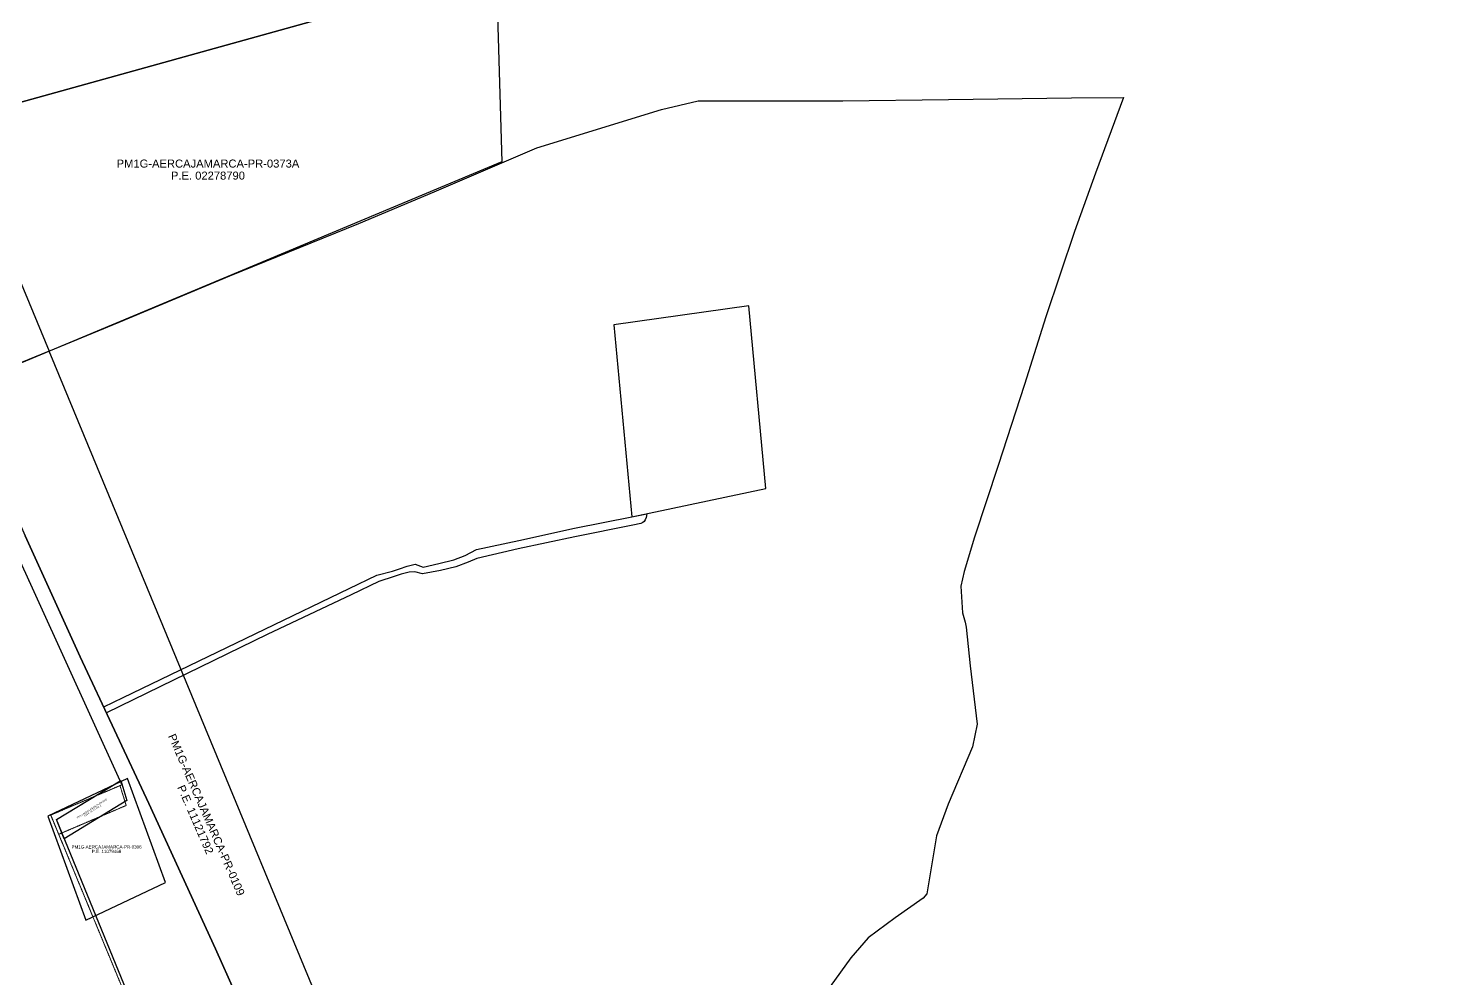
# Model space of a CAD drawing. Header units: inches. Extents: x 773044 to 778274, y 9208001 to 9212859.
# Drawn here: x 777387 to 778266, y 9209946 to 9210539 of the extents above; entities that cross this region are included whole.
import ezdxf
from ezdxf.enums import TextEntityAlignment as Align

# ---------------------------------------------------------------- set-up
doc = ezdxf.new("R2010")
doc.units = ezdxf.units.IN
doc.header["$MEASUREMENT"] = 0
doc.linetypes.add('DASHED2', pattern=[0.375, 0.25, -0.125])
for name, color, linetype in [('ADQUIRIDO', 1, 'Continuous'), ('AREA DE SERVIDUMBRE', 38, 'Continuous'), ('Codigo predio', 7, 'Continuous'), ('NO ADQUIRIDO', 134, 'Continuous'), ('PARA RECTIFICAR', 30, 'Continuous'), ('Partida', 7, 'Continuous'), ('PERIMETRICO', 3, 'Continuous'), ('PMD Cajamarca', 6, 'Continuous'), ('Posesionario', 7, 'Continuous')]:
    doc.layers.add(name, color=color, linetype=linetype)
doc.styles.add('ARIAL', font='arial.ttf', dxfattribs={"height": 0.7})

msp = doc.modelspace()

# ---------------------------------------------------------------- linework, layer by layer
at = {"layer": 'ADQUIRIDO', "ltscale": 0.5}
for points in [[(777339.92, 9210481.65), (777399.57, 9210337.8), (777343.83, 9210314.53), (777276.24, 9210463.95)], [(777399.58, 9210337.8), (777373.25, 9210326.92), (777343.83, 9210314.53), (777384.72, 9210222.45), (777419.12, 9210147.01), (777461.92, 9210055.33), (777503.53, 9209964.55), (777552.81, 9209854.81), (777589.14, 9209773.99), (777629.39, 9209685.64), (777663.52, 9209701.36)]]:
    msp.add_lwpolyline(points, close=True, dxfattribs=at)
at = {"layer": 'AREA DE SERVIDUMBRE', "ltscale": 0.5}
msp.add_lwpolyline([(777433.74, 9210115.69), (777445.97, 9210121.63), (777534.39, 9210164.3), (777587.18, 9210189.6), (777604.29, 9210197.92), (777614.21, 9210200.39), (777618.5, 9210201.84), (777623.42, 9210203.47), (777628.3, 9210204.81), (777633.31, 9210202.88), (777643.18, 9210205.3), (777652.46, 9210207.5), (777659.55, 9210210.23), (777666.65, 9210213.89), (777693.09, 9210219.62), (777727.95, 9210227.31), (777763.7, 9210234.28), (777773.08, 9210236.28), (777772.95, 9210234.92), (777772.67, 9210233.86), (777772.07, 9210232.53), (777771.32, 9210231.5), (777770.57, 9210230.89), (777769.3, 9210230.18), (777764.35, 9210229.06), (777728.13, 9210221.83), (777692.67, 9210214.33), (777666.8, 9210208.38), (777661.4, 9210206.12), (777653.79, 9210203.19), (777644.23, 9210200.93), (777632.87, 9210198.68), (777628.06, 9210200.08), (777624.56, 9210199.81), (777619.54, 9210198.6), (777615.23, 9210197.1), (777605.68, 9210193.92), (777588.3, 9210185.68), (777535.87, 9210160.86), (777435.43, 9210112.07)], close=True, dxfattribs=at)
at = {"layer": 'NO ADQUIRIDO'}
for points in [[(777448.6, 9210070.92), (777398.88, 9210047.41), (777422.58, 9209982.51), (777472.37, 9210006.04)], [(777444.39, 9210069.74), (777448.19, 9210057.31), (777409.13, 9210033.35), (777404.19, 9210045.38)]]:
    msp.add_lwpolyline(points, close=True, dxfattribs=at)
at = {"layer": 'PARA RECTIFICAR', "linetype": 'DASHED2', "lineweight": 20}
msp.add_lwpolyline([(777719.27, 9209276.65), (777627.57, 9209500.38), (777623.46, 9209510.66), (777400.65, 9210048.15), (777445.08, 9210067.03), (777121.26, 9210778.2)], dxfattribs=at)
msp.add_lwpolyline([(777447.78, 9210054.13), (777405.63, 9210036.14), (777400.65, 9210048.15), (777443.91, 9210066.53)], close=True, dxfattribs=at)
at = {"layer": 'PERIMETRICO', "ltscale": 0.5}
for points in [[(777719.27, 9209276.65), (777404.19, 9210045.38), (777443.96, 9210069.48), (777121.26, 9210778.2)], [(777373.25, 9210326.92), (777443.41, 9210355.92), (777512.46, 9210384.92), (777593.21, 9210417.6), (777640.09, 9210437.36), (777704.39, 9210464.69), (777782.24, 9210488.67), (777805.06, 9210494.14), (777820.36, 9210494.16), (777895.53, 9210494.2), (777961.53, 9210494.94), (778038.28, 9210495.93), (778070.87, 9210496.26), (778053.43, 9210449), (778040.14, 9210412.62), (778040.14, 9210412.62), (778022.36, 9210359.27), (778009.06, 9210317.05), (777992.62, 9210266.48), (777977.69, 9210221.69), (777971.22, 9210200.18), (777969.27, 9210191.06), (777970.35, 9210174.42), (777971.83, 9210168.63), (777972.55, 9210165.42), (777975.03, 9210141.4), (777979.35, 9210104.95), (777976.6, 9210090.81), (777961.27, 9210055.05), (777953.98, 9210035.13), (777947.9, 9209998.93), (777945.63, 9209996.27), (777928.3, 9209983.92), (777911.29, 9209971.42), (777900.42, 9209958.99), (777887.58, 9209941.13)], [(777552.81, 9209854.81), (777503.53, 9209964.55), (777461.92, 9210055.33), (777419.12, 9210147.01), (777384.72, 9210222.45)]]:
    msp.add_lwpolyline(points, dxfattribs=at)
for points in [[(777675.37, 9210683.64), (777678.98, 9210575.87), (777276.24, 9210463.95), (777217.5, 9210593.81), (777457.94, 9210641.38)], [(777678.98, 9210575.87), (777682.5, 9210455.92), (777343.83, 9210314.53), (777276.24, 9210463.95)], [(777836.71, 9210366.17), (777752.37, 9210354.29), (777763.7, 9210234.28), (777847.47, 9210252.15)]]:
    msp.add_lwpolyline(points, close=True, dxfattribs=at)
at = {"layer": 'PMD Cajamarca', "lineweight": 5}
msp.add_lwpolyline([(778265.99, 9208248.61), (776951.26, 9211418.86)], dxfattribs=at)

# ---------------------------------------------------------------- texts
at = {"layer": 'Codigo predio', "lineweight": 15, "style": 'ARIAL'}
for s, height, p in [('PM1G-AERCAJAMARCA-PR-0373A', 5, (777498.87, 9210452.43)), ('PM1G-AERCAJAMARCA-PR-0306', 2, (777435.52, 9210027.26))]:
    msp.add_text(s, height=height, dxfattribs=at).set_placement(p, align=Align.CENTER)
for s, height, rotation, p in [('PM1G-AERCAJAMARCA-PR-0109', 5, 293.54096, (777495.67, 9210047.33)), ('PM1G-AERCAJAMARCA-PR-0372', 1, 32.31132, (777426.6, 9210051.79))]:
    msp.add_text(s, height=height, rotation=rotation, dxfattribs=at).set_placement(p, align=Align.CENTER)
at = {"layer": 'Partida', "lineweight": 15, "style": 'ARIAL'}
for s, height, p in [('P.E. 02278790', 5, (777498.87, 9210444.92)), ('P.E. 11079468', 2, (777435.52, 9210024.44))]:
    msp.add_text(s, height=height, dxfattribs=at).set_placement(p, align=Align.CENTER)
msp.add_text('P.E. 11121792', height=5, rotation=293.54096, dxfattribs=at).set_placement((777488.79, 9210044.33), align=Align.CENTER)
at = {"layer": 'Posesionario', "lineweight": 15, "style": 'ARIAL'}
msp.add_text('EVER ORTIZ ARCE ', height=1, rotation=32.31132, dxfattribs=at).set_placement((777427.35, 9210050.6), align=Align.CENTER)

doc.saveas('drawing.dxf')
